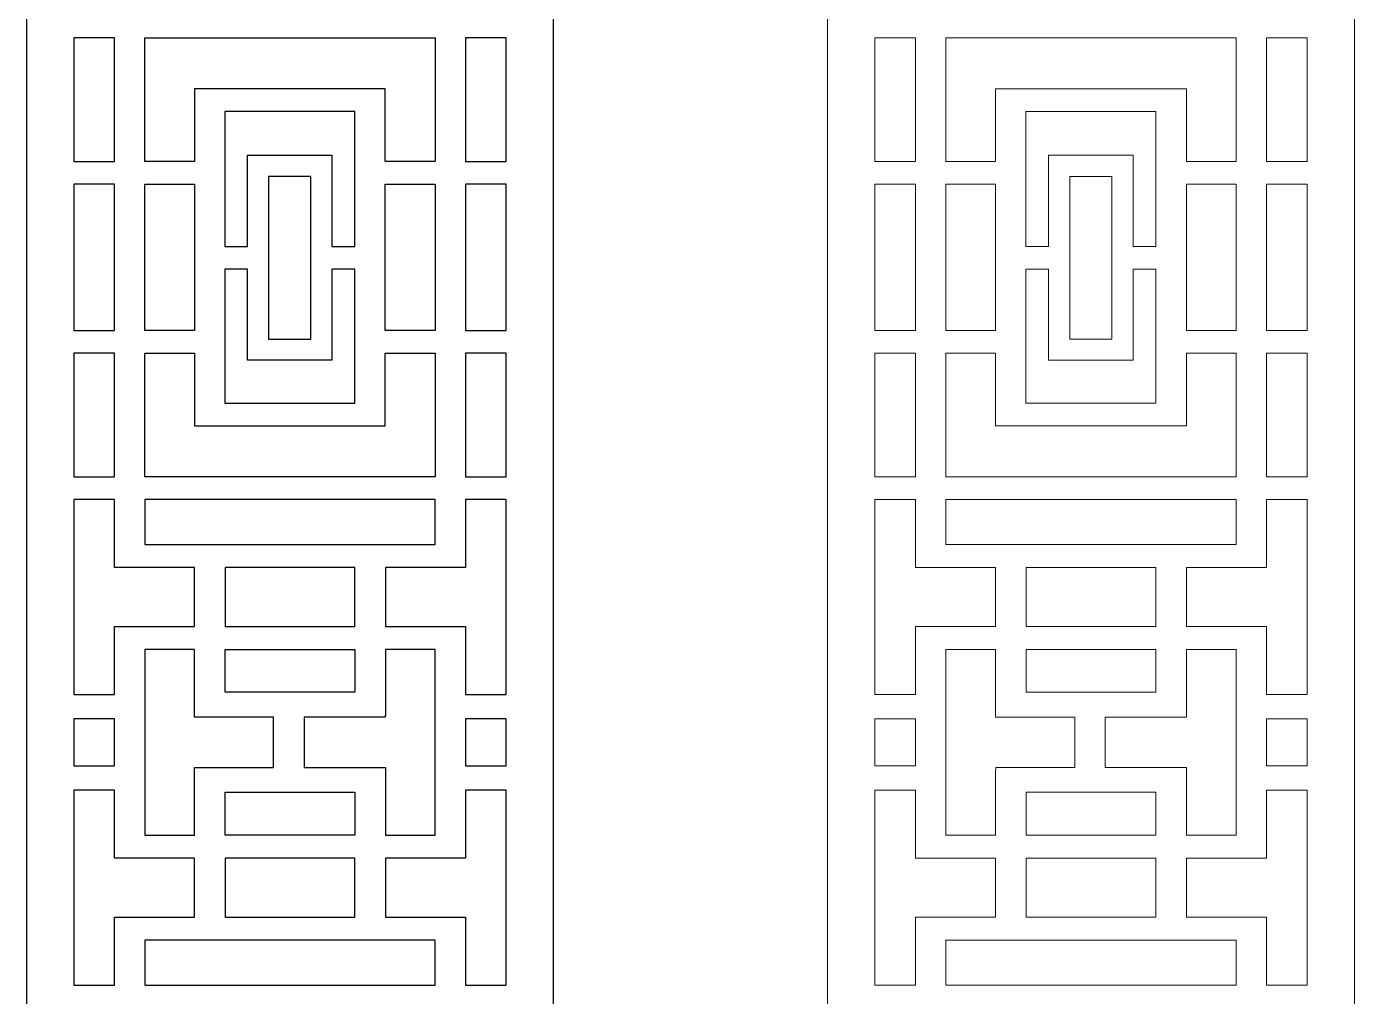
# Model space of a CAD drawing. Header units: centimetres. Extents: x -7.8 to 4.5, y -11.9 to 11.9.
# Drawn here: x -7.85 to 4.54, y -2.36 to 6.69 of the extents above; entities that cross this region are included whole.
import ezdxf

# ---------------------------------------------------------------- set-up
doc = ezdxf.new("R2010")
doc.units = ezdxf.units.CM
doc.header["$MEASUREMENT"] = 0
doc.layers.add('layer 1', color=7, linetype='Continuous')

msp = doc.modelspace()

# ---------------------------------------------------------------- linework, layer by layer
at = {"layer": 'layer 1', "color": 242}
for points, knots in [([(-7.85, 11.91982), (-7.85, 11.91982), (-2.93309, 11.91982), (-2.93309, 11.91982), (-2.93309, 11.91982), (-2.93309, 11.91982), (-2.93309, -11.90152), (-2.93309, -11.90152), (-2.93309, -11.90152), (-2.93309, -11.90152), (-7.85, -11.90152), (-7.85, -11.90152), (-7.85, -11.90152), (-7.85, -11.90152), (-7.85, 11.91982), (-7.85, 11.91982)], [0, 0, 0, 0, 0.2, 0.2, 0.2, 0.2, 0.4, 0.4, 0.4, 0.4, 0.6, 0.6, 0.6, 0.6, 1, 1, 1, 1]), ([(-7.40968, 6.58567), (-7.40968, 6.58567), (-7.02949, 6.58567), (-7.02949, 6.58567), (-7.02949, 6.58567), (-7.02949, 6.58567), (-7.02949, 5.43312), (-7.02949, 5.43312), (-7.02949, 5.43312), (-7.02949, 5.43312), (-7.40968, 5.43312), (-7.40968, 5.43312), (-7.40968, 5.43312), (-7.40968, 5.43312), (-7.40968, 6.58567), (-7.40968, 6.58567)], [0, 0, 0, 0, 0.2, 0.2, 0.2, 0.2, 0.4, 0.4, 0.4, 0.4, 0.6, 0.6, 0.6, 0.6, 1, 1, 1, 1]), ([(-6.74603, 5.43312), (-6.74603, 5.43312), (-6.28216, 5.43312), (-6.28216, 5.43312), (-6.28216, 5.43312), (-6.28216, 5.43312), (-6.28216, 6.11115), (-6.28216, 6.11115), (-6.28216, 6.11115), (-6.28216, 6.11115), (-4.50171, 6.11115), (-4.50171, 6.11115), (-4.50171, 6.11115), (-4.50171, 6.11115), (-4.50171, 5.43312), (-4.50171, 5.43312), (-4.50171, 5.43312), (-4.50171, 5.43312), (-4.03783, 5.43312), (-4.03783, 5.43312), (-4.03783, 5.43312), (-4.03783, 5.43312), (-4.03783, 6.58567), (-4.03783, 6.58567), (-4.03783, 6.58567), (-4.03783, 6.58567), (-6.74603, 6.58567), (-6.74603, 6.58567), (-6.74603, 6.58567), (-6.74603, 6.58567), (-6.74603, 5.43312), (-6.74603, 5.43312)], [0, 0, 0, 0, 0.11111111, 0.11111111, 0.11111111, 0.11111111, 0.22222222, 0.22222222, 0.22222222, 0.22222222, 0.33333333, 0.33333333, 0.33333333, 0.33333333, 0.44444444, 0.44444444, 0.44444444, 0.44444444, 0.55555556, 0.55555556, 0.55555556, 0.55555556, 0.66666667, 0.66666667, 0.66666667, 0.66666667, 0.77777778, 0.77777778, 0.77777778, 0.77777778, 1, 1, 1, 1]), ([(-3.37341, 5.43312), (-3.37341, 5.43312), (-3.75436, 5.43312), (-3.75436, 5.43312), (-3.75436, 5.43312), (-3.75436, 5.43312), (-3.75436, 6.58567), (-3.75436, 6.58567), (-3.75436, 6.58567), (-3.75436, 6.58567), (-3.37341, 6.58567), (-3.37341, 6.58567), (-3.37341, 6.58567), (-3.37341, 6.58567), (-3.37341, 5.43312), (-3.37341, 5.43312)], [0, 0, 0, 0, 0.2, 0.2, 0.2, 0.2, 0.4, 0.4, 0.4, 0.4, 0.6, 0.6, 0.6, 0.6, 1, 1, 1, 1]), ([(-5.9987, 5.89772), (-5.9987, 5.89772), (-4.78516, 5.89772), (-4.78516, 5.89772), (-4.78516, 5.89772), (-4.78516, 5.89772), (-4.78516, 4.63905), (-4.78516, 4.63905), (-4.78516, 4.63905), (-4.78516, 4.63905), (-4.99969, 4.63905), (-4.99969, 4.63905), (-4.99969, 4.63905), (-4.99969, 4.63905), (-4.99969, 5.49026), (-4.99969, 5.49026), (-4.99969, 5.49026), (-4.99969, 5.49026), (-5.7878, 5.49026), (-5.7878, 5.49026), (-5.7878, 5.49026), (-5.7878, 5.49026), (-5.7878, 4.63905), (-5.7878, 4.63905), (-5.7878, 4.63905), (-5.7878, 4.63905), (-5.9987, 4.63905), (-5.9987, 4.63905), (-5.9987, 4.63905), (-5.9987, 4.63905), (-5.9987, 5.89772), (-5.9987, 5.89772)], [0, 0, 0, 0, 0.11111111, 0.11111111, 0.11111111, 0.11111111, 0.22222222, 0.22222222, 0.22222222, 0.22222222, 0.33333333, 0.33333333, 0.33333333, 0.33333333, 0.44444444, 0.44444444, 0.44444444, 0.44444444, 0.55555556, 0.55555556, 0.55555556, 0.55555556, 0.66666667, 0.66666667, 0.66666667, 0.66666667, 0.77777778, 0.77777778, 0.77777778, 0.77777778, 1, 1, 1, 1]), ([(-7.40968, 5.21968), (-7.40968, 5.21968), (-7.02949, 5.21968), (-7.02949, 5.21968), (-7.02949, 5.21968), (-7.02949, 5.21968), (-7.02949, 3.85495), (-7.02949, 3.85495), (-7.02949, 3.85495), (-7.02949, 3.85495), (-7.40968, 3.85495), (-7.40968, 3.85495), (-7.40968, 3.85495), (-7.40968, 3.85495), (-7.40968, 5.21968), (-7.40968, 5.21968)], [0, 0, 0, 0, 0.2, 0.2, 0.2, 0.2, 0.4, 0.4, 0.4, 0.4, 0.6, 0.6, 0.6, 0.6, 1, 1, 1, 1]), ([(-6.74603, 3.85495), (-6.74603, 3.85495), (-6.28216, 3.85495), (-6.28216, 3.85495), (-6.28216, 3.85495), (-6.28216, 3.85495), (-6.28216, 5.21968), (-6.28216, 5.21968), (-6.28216, 5.21968), (-6.28216, 5.21968), (-6.74603, 5.21968), (-6.74603, 5.21968), (-6.74603, 5.21968), (-6.74603, 5.21968), (-6.74603, 3.85495), (-6.74603, 3.85495)], [0, 0, 0, 0, 0.2, 0.2, 0.2, 0.2, 0.4, 0.4, 0.4, 0.4, 0.6, 0.6, 0.6, 0.6, 1, 1, 1, 1]), ([(-5.59078, 5.29323), (-5.59078, 5.29323), (-5.19672, 5.29323), (-5.19672, 5.29323), (-5.19672, 5.29323), (-5.19672, 5.29323), (-5.19672, 3.77412), (-5.19672, 3.77412), (-5.19672, 3.77412), (-5.19672, 3.77412), (-5.59078, 3.77412), (-5.59078, 3.77412), (-5.59078, 3.77412), (-5.59078, 3.77412), (-5.59078, 5.29323), (-5.59078, 5.29323)], [0, 0, 0, 0, 0.2, 0.2, 0.2, 0.2, 0.4, 0.4, 0.4, 0.4, 0.6, 0.6, 0.6, 0.6, 1, 1, 1, 1]), ([(-4.50171, 3.85495), (-4.50171, 3.85495), (-4.03783, 3.85495), (-4.03783, 3.85495), (-4.03783, 3.85495), (-4.03783, 3.85495), (-4.03783, 5.21968), (-4.03783, 5.21968), (-4.03783, 5.21968), (-4.03783, 5.21968), (-4.50171, 5.21968), (-4.50171, 5.21968), (-4.50171, 5.21968), (-4.50171, 5.21968), (-4.50171, 3.85495), (-4.50171, 3.85495)], [0, 0, 0, 0, 0.2, 0.2, 0.2, 0.2, 0.4, 0.4, 0.4, 0.4, 0.6, 0.6, 0.6, 0.6, 1, 1, 1, 1]), ([(-3.37341, 3.85495), (-3.37341, 3.85495), (-3.75436, 3.85495), (-3.75436, 3.85495), (-3.75436, 3.85495), (-3.75436, 3.85495), (-3.75436, 5.21968), (-3.75436, 5.21968), (-3.75436, 5.21968), (-3.75436, 5.21968), (-3.37341, 5.21968), (-3.37341, 5.21968), (-3.37341, 5.21968), (-3.37341, 5.21968), (-3.37341, 3.85495), (-3.37341, 3.85495)], [0, 0, 0, 0, 0.2, 0.2, 0.2, 0.2, 0.4, 0.4, 0.4, 0.4, 0.6, 0.6, 0.6, 0.6, 1, 1, 1, 1]), ([(-4.78516, 4.42831), (-4.78516, 4.42831), (-4.78516, 3.1769), (-4.78516, 3.1769), (-4.78516, 3.1769), (-4.78516, 3.1769), (-5.9987, 3.1769), (-5.9987, 3.1769), (-5.9987, 3.1769), (-5.9987, 3.1769), (-5.9987, 4.42831), (-5.9987, 4.42831), (-5.9987, 4.42831), (-5.9987, 4.42831), (-5.7878, 4.42831), (-5.7878, 4.42831), (-5.7878, 4.42831), (-5.7878, 4.42831), (-5.7878, 3.57709), (-5.7878, 3.57709), (-5.7878, 3.57709), (-5.7878, 3.57709), (-4.99969, 3.57709), (-4.99969, 3.57709), (-4.99969, 3.57709), (-4.99969, 3.57709), (-4.99969, 4.42831), (-4.99969, 4.42831), (-4.99969, 4.42831), (-4.99969, 4.42831), (-4.78516, 4.42831), (-4.78516, 4.42831)], [0, 0, 0, 0, 0.11111111, 0.11111111, 0.11111111, 0.11111111, 0.22222222, 0.22222222, 0.22222222, 0.22222222, 0.33333333, 0.33333333, 0.33333333, 0.33333333, 0.44444444, 0.44444444, 0.44444444, 0.44444444, 0.55555556, 0.55555556, 0.55555556, 0.55555556, 0.66666667, 0.66666667, 0.66666667, 0.66666667, 0.77777778, 0.77777778, 0.77777778, 0.77777778, 1, 1, 1, 1]), ([(-7.40968, 3.64151), (-7.40968, 3.64151), (-7.02949, 3.64151), (-7.02949, 3.64151), (-7.02949, 3.64151), (-7.02949, 3.64151), (-7.02949, 2.48895), (-7.02949, 2.48895), (-7.02949, 2.48895), (-7.02949, 2.48895), (-7.40968, 2.48895), (-7.40968, 2.48895), (-7.40968, 2.48895), (-7.40968, 2.48895), (-7.40968, 3.64151), (-7.40968, 3.64151)], [0, 0, 0, 0, 0.2, 0.2, 0.2, 0.2, 0.4, 0.4, 0.4, 0.4, 0.6, 0.6, 0.6, 0.6, 1, 1, 1, 1]), ([(-6.28216, 3.64151), (-6.28216, 3.64151), (-6.74603, 3.64151), (-6.74603, 3.64151), (-6.74603, 3.64151), (-6.74603, 3.64151), (-6.74603, 2.48895), (-6.74603, 2.48895), (-6.74603, 2.48895), (-6.74603, 2.48895), (-4.03783, 2.48895), (-4.03783, 2.48895), (-4.03783, 2.48895), (-4.03783, 2.48895), (-4.03783, 3.64151), (-4.03783, 3.64151), (-4.03783, 3.64151), (-4.03783, 3.64151), (-4.50171, 3.64151), (-4.50171, 3.64151), (-4.50171, 3.64151), (-4.50171, 3.64151), (-4.50171, 2.96347), (-4.50171, 2.96347), (-4.50171, 2.96347), (-4.50171, 2.96347), (-6.28216, 2.96347), (-6.28216, 2.96347), (-6.28216, 2.96347), (-6.28216, 2.96347), (-6.28216, 3.64151), (-6.28216, 3.64151)], [0, 0, 0, 0, 0.11111111, 0.11111111, 0.11111111, 0.11111111, 0.22222222, 0.22222222, 0.22222222, 0.22222222, 0.33333333, 0.33333333, 0.33333333, 0.33333333, 0.44444444, 0.44444444, 0.44444444, 0.44444444, 0.55555556, 0.55555556, 0.55555556, 0.55555556, 0.66666667, 0.66666667, 0.66666667, 0.66666667, 0.77777778, 0.77777778, 0.77777778, 0.77777778, 1, 1, 1, 1]), ([(-3.37341, 2.48895), (-3.37341, 2.48895), (-3.75436, 2.48895), (-3.75436, 2.48895), (-3.75436, 2.48895), (-3.75436, 2.48895), (-3.75436, 3.64151), (-3.75436, 3.64151), (-3.75436, 3.64151), (-3.75436, 3.64151), (-3.37341, 3.64151), (-3.37341, 3.64151), (-3.37341, 3.64151), (-3.37341, 3.64151), (-3.37341, 2.48895), (-3.37341, 2.48895)], [0, 0, 0, 0, 0.2, 0.2, 0.2, 0.2, 0.4, 0.4, 0.4, 0.4, 0.6, 0.6, 0.6, 0.6, 1, 1, 1, 1]), ([(-7.40968, 2.27552), (-7.40968, 2.27552), (-7.02949, 2.27552), (-7.02949, 2.27552), (-7.02949, 2.27552), (-7.02949, 2.27552), (-7.02949, 1.64226), (-7.02949, 1.64226), (-7.02949, 1.64226), (-7.02949, 1.64226), (-7.02874, 1.64226), (-7.02874, 1.64226), (-7.02874, 1.64226), (-7.02874, 1.64226), (-7.02874, 1.64112), (-7.02874, 1.64112), (-7.02874, 1.64112), (-7.02874, 1.64112), (-6.28216, 1.64112), (-6.28216, 1.64112), (-6.28216, 1.64112), (-6.28216, 1.64112), (-6.28216, 1.09083), (-6.28216, 1.09083), (-6.28216, 1.09083), (-6.28216, 1.09083), (-7.02949, 1.09083), (-7.02949, 1.09083), (-7.02949, 1.09083), (-7.02949, 1.09083), (-7.02949, 0.45673), (-7.02949, 0.45673), (-7.02949, 0.45673), (-7.02949, 0.45673), (-7.40968, 0.45673), (-7.40968, 0.45673), (-7.40968, 0.45673), (-7.40968, 0.45673), (-7.40968, 2.27552), (-7.40968, 2.27552)], [0, 0, 0, 0, 0.09090909, 0.09090909, 0.09090909, 0.09090909, 0.18181818, 0.18181818, 0.18181818, 0.18181818, 0.27272727, 0.27272727, 0.27272727, 0.27272727, 0.36363636, 0.36363636, 0.36363636, 0.36363636, 0.45454545, 0.45454545, 0.45454545, 0.45454545, 0.54545455, 0.54545455, 0.54545455, 0.54545455, 0.63636364, 0.63636364, 0.63636364, 0.63636364, 0.72727273, 0.72727273, 0.72727273, 0.72727273, 0.81818182, 0.81818182, 0.81818182, 0.81818182, 1, 1, 1, 1]), ([(-6.74528, 1.8557), (-6.74528, 1.8557), (-6.74528, 2.22631), (-6.74528, 2.22631), (-6.74528, 2.22631), (-6.74528, 2.22631), (-6.74603, 2.22631), (-6.74603, 2.22631), (-6.74603, 2.22631), (-6.74603, 2.22631), (-6.74603, 2.27552), (-6.74603, 2.27552), (-6.74603, 2.27552), (-6.74603, 2.27552), (-4.03783, 2.27552), (-4.03783, 2.27552), (-4.03783, 2.27552), (-4.03783, 2.27552), (-4.03783, 1.8557), (-4.03783, 1.8557), (-4.03783, 1.8557), (-4.03783, 1.8557), (-6.74528, 1.8557), (-6.74528, 1.8557)], [0, 0, 0, 0, 0.14285714, 0.14285714, 0.14285714, 0.14285714, 0.28571429, 0.28571429, 0.28571429, 0.28571429, 0.42857143, 0.42857143, 0.42857143, 0.42857143, 0.57142857, 0.57142857, 0.57142857, 0.57142857, 0.71428571, 0.71428571, 0.71428571, 0.71428571, 1, 1, 1, 1]), ([(-3.37341, 0.45673), (-3.37341, 0.45673), (-3.75361, 0.45673), (-3.75361, 0.45673), (-3.75361, 0.45673), (-3.75361, 0.45673), (-3.75361, 1.08915), (-3.75361, 1.08915), (-3.75361, 1.08915), (-3.75361, 1.08915), (-3.75436, 1.08915), (-3.75436, 1.08915), (-3.75436, 1.08915), (-3.75436, 1.08915), (-3.75436, 1.09083), (-3.75436, 1.09083), (-3.75436, 1.09083), (-3.75436, 1.09083), (-4.50095, 1.09083), (-4.50095, 1.09083), (-4.50095, 1.09083), (-4.50095, 1.09083), (-4.50095, 1.64112), (-4.50095, 1.64112), (-4.50095, 1.64112), (-4.50095, 1.64112), (-3.75361, 1.64112), (-3.75361, 1.64112), (-3.75361, 1.64112), (-3.75361, 1.64112), (-3.75361, 2.22631), (-3.75361, 2.22631), (-3.75361, 2.22631), (-3.75361, 2.22631), (-3.75436, 2.22631), (-3.75436, 2.22631), (-3.75436, 2.22631), (-3.75436, 2.22631), (-3.75436, 2.27552), (-3.75436, 2.27552), (-3.75436, 2.27552), (-3.75436, 2.27552), (-3.37341, 2.27552), (-3.37341, 2.27552), (-3.37341, 2.27552), (-3.37341, 2.27552), (-3.37341, 0.45673), (-3.37341, 0.45673)], [0, 0, 0, 0, 0.07692308, 0.07692308, 0.07692308, 0.07692308, 0.15384615, 0.15384615, 0.15384615, 0.15384615, 0.23076923, 0.23076923, 0.23076923, 0.23076923, 0.30769231, 0.30769231, 0.30769231, 0.30769231, 0.38461538, 0.38461538, 0.38461538, 0.38461538, 0.46153846, 0.46153846, 0.46153846, 0.46153846, 0.53846154, 0.53846154, 0.53846154, 0.53846154, 0.61538462, 0.61538462, 0.61538462, 0.61538462, 0.69230769, 0.69230769, 0.69230769, 0.69230769, 0.76923077, 0.76923077, 0.76923077, 0.76923077, 0.84615385, 0.84615385, 0.84615385, 0.84615385, 1, 1, 1, 1]), ([(-5.99795, 1.09083), (-5.99795, 1.09083), (-5.99795, 1.64112), (-5.99795, 1.64112), (-5.99795, 1.64112), (-5.99795, 1.64112), (-4.78516, 1.64112), (-4.78516, 1.64112), (-4.78516, 1.64112), (-4.78516, 1.64112), (-4.78516, 1.09083), (-4.78516, 1.09083), (-4.78516, 1.09083), (-4.78516, 1.09083), (-5.99795, 1.09083), (-5.99795, 1.09083)], [0, 0, 0, 0, 0.2, 0.2, 0.2, 0.2, 0.4, 0.4, 0.4, 0.4, 0.6, 0.6, 0.6, 0.6, 1, 1, 1, 1]), ([(-5.54397, -0.22657), (-5.54397, -0.22657), (-6.28141, -0.22657), (-6.28141, -0.22657), (-6.28141, -0.22657), (-6.28141, -0.22657), (-6.28141, -0.24437), (-6.28141, -0.24437), (-6.28141, -0.24437), (-6.28141, -0.24437), (-6.28216, -0.24437), (-6.28216, -0.24437), (-6.28216, -0.24437), (-6.28216, -0.24437), (-6.28216, -0.85741), (-6.28216, -0.85741), (-6.28216, -0.85741), (-6.28216, -0.85741), (-6.74528, -0.85741), (-6.74528, -0.85741), (-6.74528, -0.85741), (-6.74528, -0.85741), (-6.74528, 0.87571), (-6.74528, 0.87571), (-6.74528, 0.87571), (-6.74528, 0.87571), (-6.28216, 0.87571), (-6.28216, 0.87571), (-6.28216, 0.87571), (-6.28216, 0.87571), (-6.28216, 0.24487), (-6.28216, 0.24487), (-6.28216, 0.24487), (-6.28216, 0.24487), (-5.54397, 0.24487), (-5.54397, 0.24487), (-5.54397, 0.24487), (-5.54397, 0.24487), (-5.54397, -0.22657), (-5.54397, -0.22657)], [0, 0, 0, 0, 0.09090909, 0.09090909, 0.09090909, 0.09090909, 0.18181818, 0.18181818, 0.18181818, 0.18181818, 0.27272727, 0.27272727, 0.27272727, 0.27272727, 0.36363636, 0.36363636, 0.36363636, 0.36363636, 0.45454545, 0.45454545, 0.45454545, 0.45454545, 0.54545455, 0.54545455, 0.54545455, 0.54545455, 0.63636364, 0.63636364, 0.63636364, 0.63636364, 0.72727273, 0.72727273, 0.72727273, 0.72727273, 0.81818182, 0.81818182, 0.81818182, 0.81818182, 1, 1, 1, 1]), ([(-4.78516, 0.87571), (-4.78516, 0.87571), (-5.99795, 0.87571), (-5.99795, 0.87571), (-5.99795, 0.87571), (-5.99795, 0.87571), (-5.99795, 0.4761), (-5.99795, 0.4761), (-5.99795, 0.4761), (-5.99795, 0.4761), (-4.78516, 0.4761), (-4.78516, 0.4761), (-4.78516, 0.4761), (-4.78516, 0.4761), (-4.78516, 0.87571), (-4.78516, 0.87571)], [0, 0, 0, 0, 0.2, 0.2, 0.2, 0.2, 0.4, 0.4, 0.4, 0.4, 0.6, 0.6, 0.6, 0.6, 1, 1, 1, 1]), ([(-5.25974, -0.22657), (-5.25974, -0.22657), (-5.25974, 0.24487), (-5.25974, 0.24487), (-5.25974, 0.24487), (-5.25974, 0.24487), (-4.50171, 0.24487), (-4.50171, 0.24487), (-4.50171, 0.24487), (-4.50171, 0.24487), (-4.50171, 0.26267), (-4.50171, 0.26267), (-4.50171, 0.26267), (-4.50171, 0.26267), (-4.50095, 0.26267), (-4.50095, 0.26267), (-4.50095, 0.26267), (-4.50095, 0.26267), (-4.50095, 0.87571), (-4.50095, 0.87571), (-4.50095, 0.87571), (-4.50095, 0.87571), (-4.03783, 0.87571), (-4.03783, 0.87571), (-4.03783, 0.87571), (-4.03783, 0.87571), (-4.03783, -0.85741), (-4.03783, -0.85741), (-4.03783, -0.85741), (-4.03783, -0.85741), (-4.50095, -0.85741), (-4.50095, -0.85741), (-4.50095, -0.85741), (-4.50095, -0.85741), (-4.50095, -0.22657), (-4.50095, -0.22657), (-4.50095, -0.22657), (-4.50095, -0.22657), (-5.25974, -0.22657), (-5.25974, -0.22657)], [0, 0, 0, 0, 0.09090909, 0.09090909, 0.09090909, 0.09090909, 0.18181818, 0.18181818, 0.18181818, 0.18181818, 0.27272727, 0.27272727, 0.27272727, 0.27272727, 0.36363636, 0.36363636, 0.36363636, 0.36363636, 0.45454545, 0.45454545, 0.45454545, 0.45454545, 0.54545455, 0.54545455, 0.54545455, 0.54545455, 0.63636364, 0.63636364, 0.63636364, 0.63636364, 0.72727273, 0.72727273, 0.72727273, 0.72727273, 0.81818182, 0.81818182, 0.81818182, 0.81818182, 1, 1, 1, 1]), ([(-7.40968, 0.2291), (-7.40968, 0.2291), (-7.02949, 0.2291), (-7.02949, 0.2291), (-7.02949, 0.2291), (-7.02949, 0.2291), (-7.02949, -0.2108), (-7.02949, -0.2108), (-7.02949, -0.2108), (-7.02949, -0.2108), (-7.40968, -0.2108), (-7.40968, -0.2108), (-7.40968, -0.2108), (-7.40968, -0.2108), (-7.40968, 0.2291), (-7.40968, 0.2291)], [0, 0, 0, 0, 0.2, 0.2, 0.2, 0.2, 0.4, 0.4, 0.4, 0.4, 0.6, 0.6, 0.6, 0.6, 1, 1, 1, 1]), ([(-3.37341, -0.2108), (-3.37341, -0.2108), (-3.75361, -0.2108), (-3.75361, -0.2108), (-3.75361, -0.2108), (-3.75361, -0.2108), (-3.75361, 0.2291), (-3.75361, 0.2291), (-3.75361, 0.2291), (-3.75361, 0.2291), (-3.37341, 0.2291), (-3.37341, 0.2291), (-3.37341, 0.2291), (-3.37341, 0.2291), (-3.37341, -0.2108), (-3.37341, -0.2108)], [0, 0, 0, 0, 0.2, 0.2, 0.2, 0.2, 0.4, 0.4, 0.4, 0.4, 0.6, 0.6, 0.6, 0.6, 1, 1, 1, 1]), ([(-7.40968, -0.43843), (-7.40968, -0.43843), (-7.02949, -0.43843), (-7.02949, -0.43843), (-7.02949, -0.43843), (-7.02949, -0.43843), (-7.02949, -1.07085), (-7.02949, -1.07085), (-7.02949, -1.07085), (-7.02949, -1.07085), (-7.02874, -1.07085), (-7.02874, -1.07085), (-7.02874, -1.07085), (-7.02874, -1.07085), (-7.02874, -1.07253), (-7.02874, -1.07253), (-7.02874, -1.07253), (-7.02874, -1.07253), (-6.28216, -1.07253), (-6.28216, -1.07253), (-6.28216, -1.07253), (-6.28216, -1.07253), (-6.28216, -1.62282), (-6.28216, -1.62282), (-6.28216, -1.62282), (-6.28216, -1.62282), (-7.02949, -1.62282), (-7.02949, -1.62282), (-7.02949, -1.62282), (-7.02949, -1.62282), (-7.02949, -2.20801), (-7.02949, -2.20801), (-7.02949, -2.20801), (-7.02949, -2.20801), (-7.02874, -2.20801), (-7.02874, -2.20801), (-7.02874, -2.20801), (-7.02874, -2.20801), (-7.02874, -2.25722), (-7.02874, -2.25722), (-7.02874, -2.25722), (-7.02874, -2.25722), (-7.40968, -2.25722), (-7.40968, -2.25722), (-7.40968, -2.25722), (-7.40968, -2.25722), (-7.40968, -0.43843), (-7.40968, -0.43843)], [0, 0, 0, 0, 0.07692308, 0.07692308, 0.07692308, 0.07692308, 0.15384615, 0.15384615, 0.15384615, 0.15384615, 0.23076923, 0.23076923, 0.23076923, 0.23076923, 0.30769231, 0.30769231, 0.30769231, 0.30769231, 0.38461538, 0.38461538, 0.38461538, 0.38461538, 0.46153846, 0.46153846, 0.46153846, 0.46153846, 0.53846154, 0.53846154, 0.53846154, 0.53846154, 0.61538462, 0.61538462, 0.61538462, 0.61538462, 0.69230769, 0.69230769, 0.69230769, 0.69230769, 0.76923077, 0.76923077, 0.76923077, 0.76923077, 0.84615385, 0.84615385, 0.84615385, 0.84615385, 1, 1, 1, 1]), ([(-5.99795, -0.4578), (-5.99795, -0.4578), (-5.99795, -0.85741), (-5.99795, -0.85741), (-5.99795, -0.85741), (-5.99795, -0.85741), (-4.78516, -0.85741), (-4.78516, -0.85741), (-4.78516, -0.85741), (-4.78516, -0.85741), (-4.78516, -0.4578), (-4.78516, -0.4578), (-4.78516, -0.4578), (-4.78516, -0.4578), (-5.99795, -0.4578), (-5.99795, -0.4578)], [0, 0, 0, 0, 0.2, 0.2, 0.2, 0.2, 0.4, 0.4, 0.4, 0.4, 0.6, 0.6, 0.6, 0.6, 1, 1, 1, 1]), ([(-3.37341, -2.25722), (-3.37341, -2.25722), (-3.75361, -2.25722), (-3.75361, -2.25722), (-3.75361, -2.25722), (-3.75361, -2.25722), (-3.75361, -1.62396), (-3.75361, -1.62396), (-3.75361, -1.62396), (-3.75361, -1.62396), (-3.75436, -1.62396), (-3.75436, -1.62396), (-3.75436, -1.62396), (-3.75436, -1.62396), (-3.75436, -1.62282), (-3.75436, -1.62282), (-3.75436, -1.62282), (-3.75436, -1.62282), (-4.50095, -1.62282), (-4.50095, -1.62282), (-4.50095, -1.62282), (-4.50095, -1.62282), (-4.50095, -1.07253), (-4.50095, -1.07253), (-4.50095, -1.07253), (-4.50095, -1.07253), (-3.75361, -1.07253), (-3.75361, -1.07253), (-3.75361, -1.07253), (-3.75361, -1.07253), (-3.75361, -0.43843), (-3.75361, -0.43843), (-3.75361, -0.43843), (-3.75361, -0.43843), (-3.37341, -0.43843), (-3.37341, -0.43843), (-3.37341, -0.43843), (-3.37341, -0.43843), (-3.37341, -2.25722), (-3.37341, -2.25722)], [0, 0, 0, 0, 0.09090909, 0.09090909, 0.09090909, 0.09090909, 0.18181818, 0.18181818, 0.18181818, 0.18181818, 0.27272727, 0.27272727, 0.27272727, 0.27272727, 0.36363636, 0.36363636, 0.36363636, 0.36363636, 0.45454545, 0.45454545, 0.45454545, 0.45454545, 0.54545455, 0.54545455, 0.54545455, 0.54545455, 0.63636364, 0.63636364, 0.63636364, 0.63636364, 0.72727273, 0.72727273, 0.72727273, 0.72727273, 0.81818182, 0.81818182, 0.81818182, 0.81818182, 1, 1, 1, 1]), ([(-5.99795, -1.07253), (-5.99795, -1.07253), (-4.78516, -1.07253), (-4.78516, -1.07253), (-4.78516, -1.07253), (-4.78516, -1.07253), (-4.78516, -1.62282), (-4.78516, -1.62282), (-4.78516, -1.62282), (-4.78516, -1.62282), (-5.99795, -1.62282), (-5.99795, -1.62282), (-5.99795, -1.62282), (-5.99795, -1.62282), (-5.99795, -1.07253), (-5.99795, -1.07253)], [0, 0, 0, 0, 0.2, 0.2, 0.2, 0.2, 0.4, 0.4, 0.4, 0.4, 0.6, 0.6, 0.6, 0.6, 1, 1, 1, 1]), ([(-4.03708, -2.25722), (-4.03708, -2.25722), (-6.74528, -2.25722), (-6.74528, -2.25722), (-6.74528, -2.25722), (-6.74528, -2.25722), (-6.74528, -1.8374), (-6.74528, -1.8374), (-6.74528, -1.8374), (-6.74528, -1.8374), (-4.03783, -1.8374), (-4.03783, -1.8374), (-4.03783, -1.8374), (-4.03783, -1.8374), (-4.03783, -2.20801), (-4.03783, -2.20801), (-4.03783, -2.20801), (-4.03783, -2.20801), (-4.03708, -2.20801), (-4.03708, -2.20801), (-4.03708, -2.20801), (-4.03708, -2.20801), (-4.03708, -2.25722), (-4.03708, -2.25722)], [0, 0, 0, 0, 0.14285714, 0.14285714, 0.14285714, 0.14285714, 0.28571429, 0.28571429, 0.28571429, 0.28571429, 0.42857143, 0.42857143, 0.42857143, 0.42857143, 0.57142857, 0.57142857, 0.57142857, 0.57142857, 0.71428571, 0.71428571, 0.71428571, 0.71428571, 1, 1, 1, 1])]:
    msp.add_open_spline(points, degree=3, knots=knots, dxfattribs=at)
at = {"layer": 'layer 1', "color": 177, "lineweight": 9}
for points, knots in [([(-0.37385, 11.91982), (-0.37385, 11.91982), (4.54306, 11.91982), (4.54306, 11.91982), (4.54306, 11.91982), (4.54306, 11.91982), (4.54306, -11.90152), (4.54306, -11.90152), (4.54306, -11.90152), (4.54306, -11.90152), (-0.37385, -11.90152), (-0.37385, -11.90152), (-0.37385, -11.90152), (-0.37385, -11.90152), (-0.37385, 11.91982), (-0.37385, 11.91982)], [0, 0, 0, 0, 0.2, 0.2, 0.2, 0.2, 0.4, 0.4, 0.4, 0.4, 0.6, 0.6, 0.6, 0.6, 1, 1, 1, 1]), ([(0.06647, 6.58567), (0.06647, 6.58567), (0.44666, 6.58567), (0.44666, 6.58567), (0.44666, 6.58567), (0.44666, 6.58567), (0.44666, 5.43312), (0.44666, 5.43312), (0.44666, 5.43312), (0.44666, 5.43312), (0.06647, 5.43312), (0.06647, 5.43312), (0.06647, 5.43312), (0.06647, 5.43312), (0.06647, 6.58567), (0.06647, 6.58567)], [0, 0, 0, 0, 0.2, 0.2, 0.2, 0.2, 0.4, 0.4, 0.4, 0.4, 0.6, 0.6, 0.6, 0.6, 1, 1, 1, 1]), ([(0.73012, 5.43312), (0.73012, 5.43312), (1.19399, 5.43312), (1.19399, 5.43312), (1.19399, 5.43312), (1.19399, 5.43312), (1.19399, 6.11115), (1.19399, 6.11115), (1.19399, 6.11115), (1.19399, 6.11115), (2.97444, 6.11115), (2.97444, 6.11115), (2.97444, 6.11115), (2.97444, 6.11115), (2.97444, 5.43312), (2.97444, 5.43312), (2.97444, 5.43312), (2.97444, 5.43312), (3.43832, 5.43312), (3.43832, 5.43312), (3.43832, 5.43312), (3.43832, 5.43312), (3.43832, 6.58567), (3.43832, 6.58567), (3.43832, 6.58567), (3.43832, 6.58567), (0.73012, 6.58567), (0.73012, 6.58567), (0.73012, 6.58567), (0.73012, 6.58567), (0.73012, 5.43312), (0.73012, 5.43312)], [0, 0, 0, 0, 0.11111111, 0.11111111, 0.11111111, 0.11111111, 0.22222222, 0.22222222, 0.22222222, 0.22222222, 0.33333333, 0.33333333, 0.33333333, 0.33333333, 0.44444444, 0.44444444, 0.44444444, 0.44444444, 0.55555556, 0.55555556, 0.55555556, 0.55555556, 0.66666667, 0.66666667, 0.66666667, 0.66666667, 0.77777778, 0.77777778, 0.77777778, 0.77777778, 1, 1, 1, 1]), ([(4.10274, 5.43312), (4.10274, 5.43312), (3.72179, 5.43312), (3.72179, 5.43312), (3.72179, 5.43312), (3.72179, 5.43312), (3.72179, 6.58567), (3.72179, 6.58567), (3.72179, 6.58567), (3.72179, 6.58567), (4.10274, 6.58567), (4.10274, 6.58567), (4.10274, 6.58567), (4.10274, 6.58567), (4.10274, 5.43312), (4.10274, 5.43312)], [0, 0, 0, 0, 0.2, 0.2, 0.2, 0.2, 0.4, 0.4, 0.4, 0.4, 0.6, 0.6, 0.6, 0.6, 1, 1, 1, 1]), ([(1.47745, 5.89772), (1.47745, 5.89772), (2.69099, 5.89772), (2.69099, 5.89772), (2.69099, 5.89772), (2.69099, 5.89772), (2.69099, 4.63905), (2.69099, 4.63905), (2.69099, 4.63905), (2.69099, 4.63905), (2.47646, 4.63905), (2.47646, 4.63905), (2.47646, 4.63905), (2.47646, 4.63905), (2.47646, 5.49026), (2.47646, 5.49026), (2.47646, 5.49026), (2.47646, 5.49026), (1.68835, 5.49026), (1.68835, 5.49026), (1.68835, 5.49026), (1.68835, 5.49026), (1.68835, 4.63905), (1.68835, 4.63905), (1.68835, 4.63905), (1.68835, 4.63905), (1.47745, 4.63905), (1.47745, 4.63905), (1.47745, 4.63905), (1.47745, 4.63905), (1.47745, 5.89772), (1.47745, 5.89772)], [0, 0, 0, 0, 0.11111111, 0.11111111, 0.11111111, 0.11111111, 0.22222222, 0.22222222, 0.22222222, 0.22222222, 0.33333333, 0.33333333, 0.33333333, 0.33333333, 0.44444444, 0.44444444, 0.44444444, 0.44444444, 0.55555556, 0.55555556, 0.55555556, 0.55555556, 0.66666667, 0.66666667, 0.66666667, 0.66666667, 0.77777778, 0.77777778, 0.77777778, 0.77777778, 1, 1, 1, 1]), ([(0.06647, 5.21968), (0.06647, 5.21968), (0.44666, 5.21968), (0.44666, 5.21968), (0.44666, 5.21968), (0.44666, 5.21968), (0.44666, 3.85495), (0.44666, 3.85495), (0.44666, 3.85495), (0.44666, 3.85495), (0.06647, 3.85495), (0.06647, 3.85495), (0.06647, 3.85495), (0.06647, 3.85495), (0.06647, 5.21968), (0.06647, 5.21968)], [0, 0, 0, 0, 0.2, 0.2, 0.2, 0.2, 0.4, 0.4, 0.4, 0.4, 0.6, 0.6, 0.6, 0.6, 1, 1, 1, 1]), ([(0.73012, 3.85495), (0.73012, 3.85495), (1.19399, 3.85495), (1.19399, 3.85495), (1.19399, 3.85495), (1.19399, 3.85495), (1.19399, 5.21968), (1.19399, 5.21968), (1.19399, 5.21968), (1.19399, 5.21968), (0.73012, 5.21968), (0.73012, 5.21968), (0.73012, 5.21968), (0.73012, 5.21968), (0.73012, 3.85495), (0.73012, 3.85495)], [0, 0, 0, 0, 0.2, 0.2, 0.2, 0.2, 0.4, 0.4, 0.4, 0.4, 0.6, 0.6, 0.6, 0.6, 1, 1, 1, 1]), ([(1.88537, 5.29323), (1.88537, 5.29323), (2.27943, 5.29323), (2.27943, 5.29323), (2.27943, 5.29323), (2.27943, 5.29323), (2.27943, 3.77412), (2.27943, 3.77412), (2.27943, 3.77412), (2.27943, 3.77412), (1.88537, 3.77412), (1.88537, 3.77412), (1.88537, 3.77412), (1.88537, 3.77412), (1.88537, 5.29323), (1.88537, 5.29323)], [0, 0, 0, 0, 0.2, 0.2, 0.2, 0.2, 0.4, 0.4, 0.4, 0.4, 0.6, 0.6, 0.6, 0.6, 1, 1, 1, 1]), ([(2.97444, 3.85495), (2.97444, 3.85495), (3.43832, 3.85495), (3.43832, 3.85495), (3.43832, 3.85495), (3.43832, 3.85495), (3.43832, 5.21968), (3.43832, 5.21968), (3.43832, 5.21968), (3.43832, 5.21968), (2.97444, 5.21968), (2.97444, 5.21968), (2.97444, 5.21968), (2.97444, 5.21968), (2.97444, 3.85495), (2.97444, 3.85495)], [0, 0, 0, 0, 0.2, 0.2, 0.2, 0.2, 0.4, 0.4, 0.4, 0.4, 0.6, 0.6, 0.6, 0.6, 1, 1, 1, 1]), ([(4.10274, 3.85495), (4.10274, 3.85495), (3.72179, 3.85495), (3.72179, 3.85495), (3.72179, 3.85495), (3.72179, 3.85495), (3.72179, 5.21968), (3.72179, 5.21968), (3.72179, 5.21968), (3.72179, 5.21968), (4.10274, 5.21968), (4.10274, 5.21968), (4.10274, 5.21968), (4.10274, 5.21968), (4.10274, 3.85495), (4.10274, 3.85495)], [0, 0, 0, 0, 0.2, 0.2, 0.2, 0.2, 0.4, 0.4, 0.4, 0.4, 0.6, 0.6, 0.6, 0.6, 1, 1, 1, 1]), ([(2.69099, 4.42831), (2.69099, 4.42831), (2.69099, 3.1769), (2.69099, 3.1769), (2.69099, 3.1769), (2.69099, 3.1769), (1.47745, 3.1769), (1.47745, 3.1769), (1.47745, 3.1769), (1.47745, 3.1769), (1.47745, 4.42831), (1.47745, 4.42831), (1.47745, 4.42831), (1.47745, 4.42831), (1.68835, 4.42831), (1.68835, 4.42831), (1.68835, 4.42831), (1.68835, 4.42831), (1.68835, 3.57709), (1.68835, 3.57709), (1.68835, 3.57709), (1.68835, 3.57709), (2.47646, 3.57709), (2.47646, 3.57709), (2.47646, 3.57709), (2.47646, 3.57709), (2.47646, 4.42831), (2.47646, 4.42831), (2.47646, 4.42831), (2.47646, 4.42831), (2.69099, 4.42831), (2.69099, 4.42831)], [0, 0, 0, 0, 0.11111111, 0.11111111, 0.11111111, 0.11111111, 0.22222222, 0.22222222, 0.22222222, 0.22222222, 0.33333333, 0.33333333, 0.33333333, 0.33333333, 0.44444444, 0.44444444, 0.44444444, 0.44444444, 0.55555556, 0.55555556, 0.55555556, 0.55555556, 0.66666667, 0.66666667, 0.66666667, 0.66666667, 0.77777778, 0.77777778, 0.77777778, 0.77777778, 1, 1, 1, 1]), ([(0.06647, 3.64151), (0.06647, 3.64151), (0.44666, 3.64151), (0.44666, 3.64151), (0.44666, 3.64151), (0.44666, 3.64151), (0.44666, 2.48895), (0.44666, 2.48895), (0.44666, 2.48895), (0.44666, 2.48895), (0.06647, 2.48895), (0.06647, 2.48895), (0.06647, 2.48895), (0.06647, 2.48895), (0.06647, 3.64151), (0.06647, 3.64151)], [0, 0, 0, 0, 0.2, 0.2, 0.2, 0.2, 0.4, 0.4, 0.4, 0.4, 0.6, 0.6, 0.6, 0.6, 1, 1, 1, 1]), ([(1.19399, 3.64151), (1.19399, 3.64151), (0.73012, 3.64151), (0.73012, 3.64151), (0.73012, 3.64151), (0.73012, 3.64151), (0.73012, 2.48895), (0.73012, 2.48895), (0.73012, 2.48895), (0.73012, 2.48895), (3.43832, 2.48895), (3.43832, 2.48895), (3.43832, 2.48895), (3.43832, 2.48895), (3.43832, 3.64151), (3.43832, 3.64151), (3.43832, 3.64151), (3.43832, 3.64151), (2.97444, 3.64151), (2.97444, 3.64151), (2.97444, 3.64151), (2.97444, 3.64151), (2.97444, 2.96347), (2.97444, 2.96347), (2.97444, 2.96347), (2.97444, 2.96347), (1.19399, 2.96347), (1.19399, 2.96347), (1.19399, 2.96347), (1.19399, 2.96347), (1.19399, 3.64151), (1.19399, 3.64151)], [0, 0, 0, 0, 0.11111111, 0.11111111, 0.11111111, 0.11111111, 0.22222222, 0.22222222, 0.22222222, 0.22222222, 0.33333333, 0.33333333, 0.33333333, 0.33333333, 0.44444444, 0.44444444, 0.44444444, 0.44444444, 0.55555556, 0.55555556, 0.55555556, 0.55555556, 0.66666667, 0.66666667, 0.66666667, 0.66666667, 0.77777778, 0.77777778, 0.77777778, 0.77777778, 1, 1, 1, 1]), ([(4.10274, 2.48895), (4.10274, 2.48895), (3.72179, 2.48895), (3.72179, 2.48895), (3.72179, 2.48895), (3.72179, 2.48895), (3.72179, 3.64151), (3.72179, 3.64151), (3.72179, 3.64151), (3.72179, 3.64151), (4.10274, 3.64151), (4.10274, 3.64151), (4.10274, 3.64151), (4.10274, 3.64151), (4.10274, 2.48895), (4.10274, 2.48895)], [0, 0, 0, 0, 0.2, 0.2, 0.2, 0.2, 0.4, 0.4, 0.4, 0.4, 0.6, 0.6, 0.6, 0.6, 1, 1, 1, 1]), ([(0.06647, 2.27552), (0.06647, 2.27552), (0.44666, 2.27552), (0.44666, 2.27552), (0.44666, 2.27552), (0.44666, 2.27552), (0.44666, 1.64226), (0.44666, 1.64226), (0.44666, 1.64226), (0.44666, 1.64226), (0.44741, 1.64226), (0.44741, 1.64226), (0.44741, 1.64226), (0.44741, 1.64226), (0.44741, 1.64112), (0.44741, 1.64112), (0.44741, 1.64112), (0.44741, 1.64112), (1.19399, 1.64112), (1.19399, 1.64112), (1.19399, 1.64112), (1.19399, 1.64112), (1.19399, 1.09083), (1.19399, 1.09083), (1.19399, 1.09083), (1.19399, 1.09083), (0.44666, 1.09083), (0.44666, 1.09083), (0.44666, 1.09083), (0.44666, 1.09083), (0.44666, 0.45673), (0.44666, 0.45673), (0.44666, 0.45673), (0.44666, 0.45673), (0.06647, 0.45673), (0.06647, 0.45673), (0.06647, 0.45673), (0.06647, 0.45673), (0.06647, 2.27552), (0.06647, 2.27552)], [0, 0, 0, 0, 0.09090909, 0.09090909, 0.09090909, 0.09090909, 0.18181818, 0.18181818, 0.18181818, 0.18181818, 0.27272727, 0.27272727, 0.27272727, 0.27272727, 0.36363636, 0.36363636, 0.36363636, 0.36363636, 0.45454545, 0.45454545, 0.45454545, 0.45454545, 0.54545455, 0.54545455, 0.54545455, 0.54545455, 0.63636364, 0.63636364, 0.63636364, 0.63636364, 0.72727273, 0.72727273, 0.72727273, 0.72727273, 0.81818182, 0.81818182, 0.81818182, 0.81818182, 1, 1, 1, 1]), ([(0.73087, 1.8557), (0.73087, 1.8557), (0.73087, 2.22631), (0.73087, 2.22631), (0.73087, 2.22631), (0.73087, 2.22631), (0.73012, 2.22631), (0.73012, 2.22631), (0.73012, 2.22631), (0.73012, 2.22631), (0.73012, 2.27552), (0.73012, 2.27552), (0.73012, 2.27552), (0.73012, 2.27552), (3.43832, 2.27552), (3.43832, 2.27552), (3.43832, 2.27552), (3.43832, 2.27552), (3.43832, 1.8557), (3.43832, 1.8557), (3.43832, 1.8557), (3.43832, 1.8557), (0.73087, 1.8557), (0.73087, 1.8557)], [0, 0, 0, 0, 0.14285714, 0.14285714, 0.14285714, 0.14285714, 0.28571429, 0.28571429, 0.28571429, 0.28571429, 0.42857143, 0.42857143, 0.42857143, 0.42857143, 0.57142857, 0.57142857, 0.57142857, 0.57142857, 0.71428571, 0.71428571, 0.71428571, 0.71428571, 1, 1, 1, 1]), ([(4.10274, 0.45673), (4.10274, 0.45673), (3.72254, 0.45673), (3.72254, 0.45673), (3.72254, 0.45673), (3.72254, 0.45673), (3.72254, 1.08915), (3.72254, 1.08915), (3.72254, 1.08915), (3.72254, 1.08915), (3.72179, 1.08915), (3.72179, 1.08915), (3.72179, 1.08915), (3.72179, 1.08915), (3.72179, 1.09083), (3.72179, 1.09083), (3.72179, 1.09083), (3.72179, 1.09083), (2.9752, 1.09083), (2.9752, 1.09083), (2.9752, 1.09083), (2.9752, 1.09083), (2.9752, 1.64112), (2.9752, 1.64112), (2.9752, 1.64112), (2.9752, 1.64112), (3.72254, 1.64112), (3.72254, 1.64112), (3.72254, 1.64112), (3.72254, 1.64112), (3.72254, 2.22631), (3.72254, 2.22631), (3.72254, 2.22631), (3.72254, 2.22631), (3.72179, 2.22631), (3.72179, 2.22631), (3.72179, 2.22631), (3.72179, 2.22631), (3.72179, 2.27552), (3.72179, 2.27552), (3.72179, 2.27552), (3.72179, 2.27552), (4.10274, 2.27552), (4.10274, 2.27552), (4.10274, 2.27552), (4.10274, 2.27552), (4.10274, 0.45673), (4.10274, 0.45673)], [0, 0, 0, 0, 0.07692308, 0.07692308, 0.07692308, 0.07692308, 0.15384615, 0.15384615, 0.15384615, 0.15384615, 0.23076923, 0.23076923, 0.23076923, 0.23076923, 0.30769231, 0.30769231, 0.30769231, 0.30769231, 0.38461538, 0.38461538, 0.38461538, 0.38461538, 0.46153846, 0.46153846, 0.46153846, 0.46153846, 0.53846154, 0.53846154, 0.53846154, 0.53846154, 0.61538462, 0.61538462, 0.61538462, 0.61538462, 0.69230769, 0.69230769, 0.69230769, 0.69230769, 0.76923077, 0.76923077, 0.76923077, 0.76923077, 0.84615385, 0.84615385, 0.84615385, 0.84615385, 1, 1, 1, 1]), ([(1.4782, 1.09083), (1.4782, 1.09083), (1.4782, 1.64112), (1.4782, 1.64112), (1.4782, 1.64112), (1.4782, 1.64112), (2.69099, 1.64112), (2.69099, 1.64112), (2.69099, 1.64112), (2.69099, 1.64112), (2.69099, 1.09083), (2.69099, 1.09083), (2.69099, 1.09083), (2.69099, 1.09083), (1.4782, 1.09083), (1.4782, 1.09083)], [0, 0, 0, 0, 0.2, 0.2, 0.2, 0.2, 0.4, 0.4, 0.4, 0.4, 0.6, 0.6, 0.6, 0.6, 1, 1, 1, 1]), ([(1.93218, -0.22657), (1.93218, -0.22657), (1.19474, -0.22657), (1.19474, -0.22657), (1.19474, -0.22657), (1.19474, -0.22657), (1.19474, -0.24437), (1.19474, -0.24437), (1.19474, -0.24437), (1.19474, -0.24437), (1.19399, -0.24437), (1.19399, -0.24437), (1.19399, -0.24437), (1.19399, -0.24437), (1.19399, -0.85741), (1.19399, -0.85741), (1.19399, -0.85741), (1.19399, -0.85741), (0.73087, -0.85741), (0.73087, -0.85741), (0.73087, -0.85741), (0.73087, -0.85741), (0.73087, 0.87571), (0.73087, 0.87571), (0.73087, 0.87571), (0.73087, 0.87571), (1.19399, 0.87571), (1.19399, 0.87571), (1.19399, 0.87571), (1.19399, 0.87571), (1.19399, 0.24487), (1.19399, 0.24487), (1.19399, 0.24487), (1.19399, 0.24487), (1.93218, 0.24487), (1.93218, 0.24487), (1.93218, 0.24487), (1.93218, 0.24487), (1.93218, -0.22657), (1.93218, -0.22657)], [0, 0, 0, 0, 0.09090909, 0.09090909, 0.09090909, 0.09090909, 0.18181818, 0.18181818, 0.18181818, 0.18181818, 0.27272727, 0.27272727, 0.27272727, 0.27272727, 0.36363636, 0.36363636, 0.36363636, 0.36363636, 0.45454545, 0.45454545, 0.45454545, 0.45454545, 0.54545455, 0.54545455, 0.54545455, 0.54545455, 0.63636364, 0.63636364, 0.63636364, 0.63636364, 0.72727273, 0.72727273, 0.72727273, 0.72727273, 0.81818182, 0.81818182, 0.81818182, 0.81818182, 1, 1, 1, 1]), ([(2.69099, 0.87571), (2.69099, 0.87571), (1.4782, 0.87571), (1.4782, 0.87571), (1.4782, 0.87571), (1.4782, 0.87571), (1.4782, 0.4761), (1.4782, 0.4761), (1.4782, 0.4761), (1.4782, 0.4761), (2.69099, 0.4761), (2.69099, 0.4761), (2.69099, 0.4761), (2.69099, 0.4761), (2.69099, 0.87571), (2.69099, 0.87571)], [0, 0, 0, 0, 0.2, 0.2, 0.2, 0.2, 0.4, 0.4, 0.4, 0.4, 0.6, 0.6, 0.6, 0.6, 1, 1, 1, 1]), ([(2.21641, -0.22657), (2.21641, -0.22657), (2.21641, 0.24487), (2.21641, 0.24487), (2.21641, 0.24487), (2.21641, 0.24487), (2.97444, 0.24487), (2.97444, 0.24487), (2.97444, 0.24487), (2.97444, 0.24487), (2.97444, 0.26267), (2.97444, 0.26267), (2.97444, 0.26267), (2.97444, 0.26267), (2.9752, 0.26267), (2.9752, 0.26267), (2.9752, 0.26267), (2.9752, 0.26267), (2.9752, 0.87571), (2.9752, 0.87571), (2.9752, 0.87571), (2.9752, 0.87571), (3.43832, 0.87571), (3.43832, 0.87571), (3.43832, 0.87571), (3.43832, 0.87571), (3.43832, -0.85741), (3.43832, -0.85741), (3.43832, -0.85741), (3.43832, -0.85741), (2.9752, -0.85741), (2.9752, -0.85741), (2.9752, -0.85741), (2.9752, -0.85741), (2.9752, -0.22657), (2.9752, -0.22657), (2.9752, -0.22657), (2.9752, -0.22657), (2.21641, -0.22657), (2.21641, -0.22657)], [0, 0, 0, 0, 0.09090909, 0.09090909, 0.09090909, 0.09090909, 0.18181818, 0.18181818, 0.18181818, 0.18181818, 0.27272727, 0.27272727, 0.27272727, 0.27272727, 0.36363636, 0.36363636, 0.36363636, 0.36363636, 0.45454545, 0.45454545, 0.45454545, 0.45454545, 0.54545455, 0.54545455, 0.54545455, 0.54545455, 0.63636364, 0.63636364, 0.63636364, 0.63636364, 0.72727273, 0.72727273, 0.72727273, 0.72727273, 0.81818182, 0.81818182, 0.81818182, 0.81818182, 1, 1, 1, 1]), ([(0.06647, 0.2291), (0.06647, 0.2291), (0.44666, 0.2291), (0.44666, 0.2291), (0.44666, 0.2291), (0.44666, 0.2291), (0.44666, -0.2108), (0.44666, -0.2108), (0.44666, -0.2108), (0.44666, -0.2108), (0.06647, -0.2108), (0.06647, -0.2108), (0.06647, -0.2108), (0.06647, -0.2108), (0.06647, 0.2291), (0.06647, 0.2291)], [0, 0, 0, 0, 0.2, 0.2, 0.2, 0.2, 0.4, 0.4, 0.4, 0.4, 0.6, 0.6, 0.6, 0.6, 1, 1, 1, 1]), ([(4.10274, -0.2108), (4.10274, -0.2108), (3.72254, -0.2108), (3.72254, -0.2108), (3.72254, -0.2108), (3.72254, -0.2108), (3.72254, 0.2291), (3.72254, 0.2291), (3.72254, 0.2291), (3.72254, 0.2291), (4.10274, 0.2291), (4.10274, 0.2291), (4.10274, 0.2291), (4.10274, 0.2291), (4.10274, -0.2108), (4.10274, -0.2108)], [0, 0, 0, 0, 0.2, 0.2, 0.2, 0.2, 0.4, 0.4, 0.4, 0.4, 0.6, 0.6, 0.6, 0.6, 1, 1, 1, 1]), ([(0.06647, -0.43843), (0.06647, -0.43843), (0.44666, -0.43843), (0.44666, -0.43843), (0.44666, -0.43843), (0.44666, -0.43843), (0.44666, -1.07085), (0.44666, -1.07085), (0.44666, -1.07085), (0.44666, -1.07085), (0.44741, -1.07085), (0.44741, -1.07085), (0.44741, -1.07085), (0.44741, -1.07085), (0.44741, -1.07253), (0.44741, -1.07253), (0.44741, -1.07253), (0.44741, -1.07253), (1.19399, -1.07253), (1.19399, -1.07253), (1.19399, -1.07253), (1.19399, -1.07253), (1.19399, -1.62282), (1.19399, -1.62282), (1.19399, -1.62282), (1.19399, -1.62282), (0.44666, -1.62282), (0.44666, -1.62282), (0.44666, -1.62282), (0.44666, -1.62282), (0.44666, -2.20801), (0.44666, -2.20801), (0.44666, -2.20801), (0.44666, -2.20801), (0.44741, -2.20801), (0.44741, -2.20801), (0.44741, -2.20801), (0.44741, -2.20801), (0.44741, -2.25722), (0.44741, -2.25722), (0.44741, -2.25722), (0.44741, -2.25722), (0.06647, -2.25722), (0.06647, -2.25722), (0.06647, -2.25722), (0.06647, -2.25722), (0.06647, -0.43843), (0.06647, -0.43843)], [0, 0, 0, 0, 0.07692308, 0.07692308, 0.07692308, 0.07692308, 0.15384615, 0.15384615, 0.15384615, 0.15384615, 0.23076923, 0.23076923, 0.23076923, 0.23076923, 0.30769231, 0.30769231, 0.30769231, 0.30769231, 0.38461538, 0.38461538, 0.38461538, 0.38461538, 0.46153846, 0.46153846, 0.46153846, 0.46153846, 0.53846154, 0.53846154, 0.53846154, 0.53846154, 0.61538462, 0.61538462, 0.61538462, 0.61538462, 0.69230769, 0.69230769, 0.69230769, 0.69230769, 0.76923077, 0.76923077, 0.76923077, 0.76923077, 0.84615385, 0.84615385, 0.84615385, 0.84615385, 1, 1, 1, 1]), ([(1.4782, -0.4578), (1.4782, -0.4578), (1.4782, -0.85741), (1.4782, -0.85741), (1.4782, -0.85741), (1.4782, -0.85741), (2.69099, -0.85741), (2.69099, -0.85741), (2.69099, -0.85741), (2.69099, -0.85741), (2.69099, -0.4578), (2.69099, -0.4578), (2.69099, -0.4578), (2.69099, -0.4578), (1.4782, -0.4578), (1.4782, -0.4578)], [0, 0, 0, 0, 0.2, 0.2, 0.2, 0.2, 0.4, 0.4, 0.4, 0.4, 0.6, 0.6, 0.6, 0.6, 1, 1, 1, 1]), ([(4.10274, -2.25722), (4.10274, -2.25722), (3.72254, -2.25722), (3.72254, -2.25722), (3.72254, -2.25722), (3.72254, -2.25722), (3.72254, -1.62396), (3.72254, -1.62396), (3.72254, -1.62396), (3.72254, -1.62396), (3.72179, -1.62396), (3.72179, -1.62396), (3.72179, -1.62396), (3.72179, -1.62396), (3.72179, -1.62282), (3.72179, -1.62282), (3.72179, -1.62282), (3.72179, -1.62282), (2.9752, -1.62282), (2.9752, -1.62282), (2.9752, -1.62282), (2.9752, -1.62282), (2.9752, -1.07253), (2.9752, -1.07253), (2.9752, -1.07253), (2.9752, -1.07253), (3.72254, -1.07253), (3.72254, -1.07253), (3.72254, -1.07253), (3.72254, -1.07253), (3.72254, -0.43843), (3.72254, -0.43843), (3.72254, -0.43843), (3.72254, -0.43843), (4.10274, -0.43843), (4.10274, -0.43843), (4.10274, -0.43843), (4.10274, -0.43843), (4.10274, -2.25722), (4.10274, -2.25722)], [0, 0, 0, 0, 0.09090909, 0.09090909, 0.09090909, 0.09090909, 0.18181818, 0.18181818, 0.18181818, 0.18181818, 0.27272727, 0.27272727, 0.27272727, 0.27272727, 0.36363636, 0.36363636, 0.36363636, 0.36363636, 0.45454545, 0.45454545, 0.45454545, 0.45454545, 0.54545455, 0.54545455, 0.54545455, 0.54545455, 0.63636364, 0.63636364, 0.63636364, 0.63636364, 0.72727273, 0.72727273, 0.72727273, 0.72727273, 0.81818182, 0.81818182, 0.81818182, 0.81818182, 1, 1, 1, 1]), ([(1.4782, -1.07253), (1.4782, -1.07253), (2.69099, -1.07253), (2.69099, -1.07253), (2.69099, -1.07253), (2.69099, -1.07253), (2.69099, -1.62282), (2.69099, -1.62282), (2.69099, -1.62282), (2.69099, -1.62282), (1.4782, -1.62282), (1.4782, -1.62282), (1.4782, -1.62282), (1.4782, -1.62282), (1.4782, -1.07253), (1.4782, -1.07253)], [0, 0, 0, 0, 0.2, 0.2, 0.2, 0.2, 0.4, 0.4, 0.4, 0.4, 0.6, 0.6, 0.6, 0.6, 1, 1, 1, 1]), ([(3.43907, -2.25722), (3.43907, -2.25722), (0.73087, -2.25722), (0.73087, -2.25722), (0.73087, -2.25722), (0.73087, -2.25722), (0.73087, -1.8374), (0.73087, -1.8374), (0.73087, -1.8374), (0.73087, -1.8374), (3.43832, -1.8374), (3.43832, -1.8374), (3.43832, -1.8374), (3.43832, -1.8374), (3.43832, -2.20801), (3.43832, -2.20801), (3.43832, -2.20801), (3.43832, -2.20801), (3.43907, -2.20801), (3.43907, -2.20801), (3.43907, -2.20801), (3.43907, -2.20801), (3.43907, -2.25722), (3.43907, -2.25722)], [0, 0, 0, 0, 0.14285714, 0.14285714, 0.14285714, 0.14285714, 0.28571429, 0.28571429, 0.28571429, 0.28571429, 0.42857143, 0.42857143, 0.42857143, 0.42857143, 0.57142857, 0.57142857, 0.57142857, 0.57142857, 0.71428571, 0.71428571, 0.71428571, 0.71428571, 1, 1, 1, 1])]:
    msp.add_open_spline(points, degree=3, knots=knots, dxfattribs=at)

doc.saveas('drawing.dxf')
